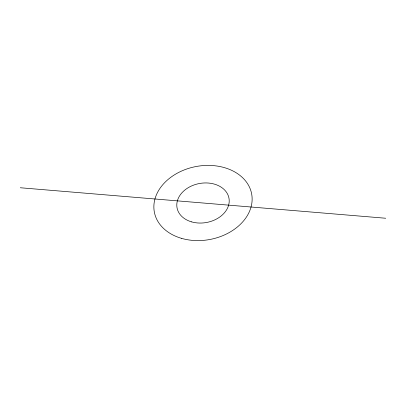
<?xml version="1.0" encoding="UTF-8"?>
<svg xmlns="http://www.w3.org/2000/svg" width="406" height="406" viewBox="0 0 406 406"><rect width="100%" height="100%" fill="white"/><g stroke="black" fill="none" stroke-linecap="round" stroke-linejoin="round"><path stroke-width="0.61" d="M20.3 187.755L385.7 218.245M191.622 221.884A26.41 19.813 -10.5 0 0 229.146 199.432A26.41 19.813 -10.5 0 0 188.232 187.684A26.41 19.813 -10.5 0 0 191.622 221.884M181.675 238.393A49.496 37.129 -10.5 0 0 251.999 196.311A49.496 37.129 -10.5 0 0 175.326 174.296A49.496 37.129 -10.5 0 0 181.675 238.393"/></g></svg>
